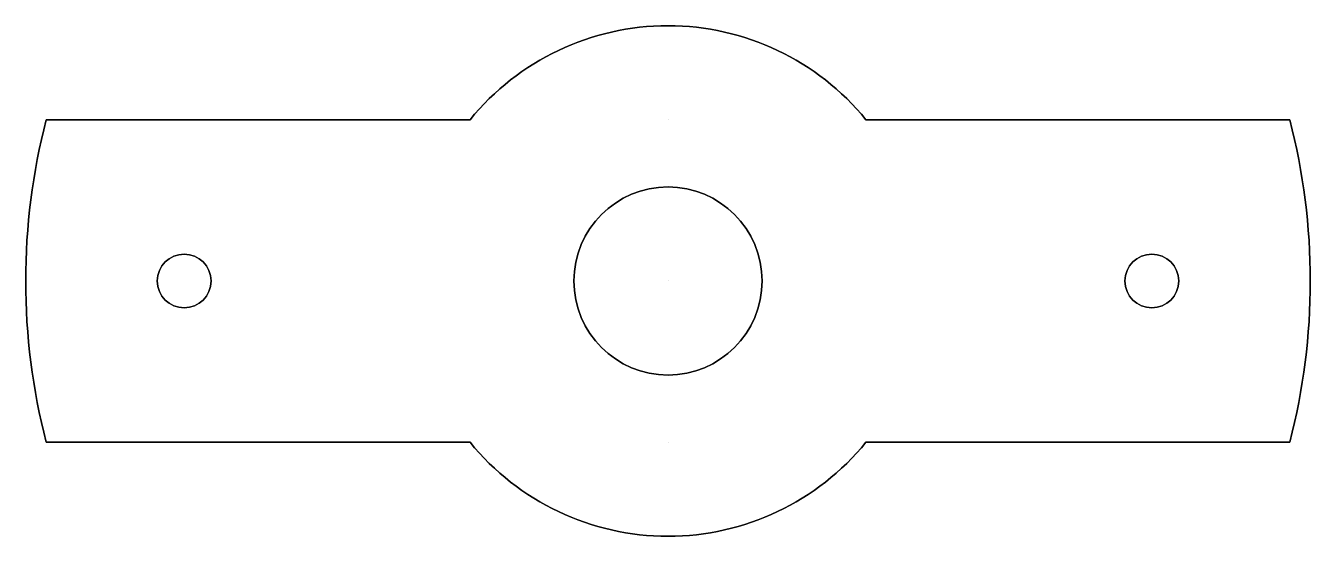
# Model space of a CAD drawing. Header units: inches. Extents: x -2.99 to 2.99, y -1.19 to 1.19.
import ezdxf

# ---------------------------------------------------------------- set-up
doc = ezdxf.new("R2010")
doc.units = ezdxf.units.IN
doc.header["$MEASUREMENT"] = 0
doc.layers.add('Rotor', color=7, linetype='Continuous')

msp = doc.modelspace()

# ---------------------------------------------------------------- linework, layer by layer
at = {"layer": 'Rotor'}
for points in [[(0.9207, 0.75, 0.475191), (-0.9207, 0.75)], [(-0.9207, 0.75, -0.475191), (0.9207, 0.75)], [(-2.8913, 0.75, 0.127588), (-2.8913, -0.75)], [(-2.8913, -0.75, -0.127588), (-2.8913, 0.75)], [(2.8913, -0.75, 0.127588), (2.8913, 0.75)], [(2.8913, 0.75, -0.127588), (2.8913, -0.75)], [(-0.4375, 0, -1), (0.4375, 0, -1), (-0.4375, 0)], [(-0.4375, 0, 1), (0.4375, 0, 1), (-0.4375, 0)], [(-2.375, 0, -1), (-2.125, 0, -1), (-2.375, 0)], [(-2.375, 0, 1), (-2.125, 0, 1), (-2.375, 0)], [(2.375, 0, 1), (2.125, 0, 1), (2.375, 0)], [(2.375, 0, -1), (2.125, 0, -1), (2.375, 0)], [(-0.9207, -0.75, 0.475191), (0.9207, -0.75)], [(0.9207, -0.75, -0.475191), (-0.9207, -0.75)]]:
    msp.add_lwpolyline(points, format="xyb", dxfattribs=at)
at = {"layer": 'Rotor', "extrusion": (1, 0, 0)}
for points in [[(0.75, 0), (0.75, 0.025)], [(0.75, 0), (0.75, 0.025)], [(0.75, 0), (0.75, 0.025)], [(0.75, 0), (0.75, 0.025)], [(0, 0.025), (0, 0)], [(0, 0.025), (0, 0)], [(0, 0.025), (0, 0)], [(-0.75, 0), (-0.75, 0.025)], [(-0.75, 0), (-0.75, 0.025)], [(-0.75, 0), (-0.75, 0.025)], [(-0.75, 0), (-0.75, 0.025)]]:
    msp.add_lwpolyline(points, dxfattribs=at)
at = {"layer": 'Rotor'}
for points in [[(-0.9207, 0.75), (-2.8913, 0.75)], [(-2.8913, 0.75), (-0.9207, 0.75)], [(2.8913, 0.75), (0.9207, 0.75)], [(0.9207, 0.75), (2.8913, 0.75)], [(-2.8913, -0.75), (-0.9207, -0.75)], [(-0.9207, -0.75), (-2.8913, -0.75)], [(0.9207, -0.75), (2.8913, -0.75)], [(2.8913, -0.75), (0.9207, -0.75)]]:
    msp.add_lwpolyline(points, dxfattribs=at)

doc.saveas('drawing.dxf')
